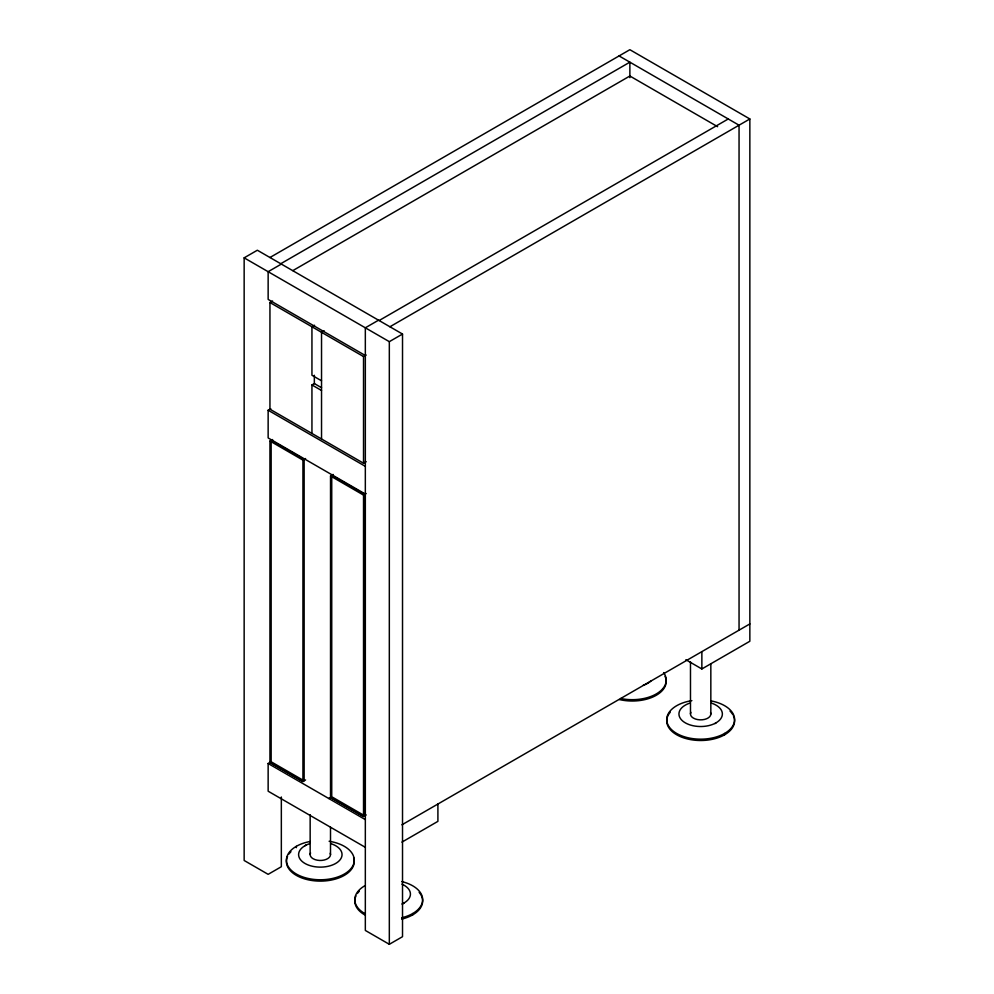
<?xml version="1.0" encoding="UTF-8"?>
<svg xmlns="http://www.w3.org/2000/svg" width="994" height="994" viewBox="0 0 994 994"><rect width="100%" height="100%" fill="white"/><g stroke="black" fill="none" stroke-linecap="round" stroke-linejoin="round"><path stroke-width="1.49" d="M304.972 845.732L305.941 844.999M403.104 903.67L404.073 902.95M715.046 723.582L716.015 722.849M281.339 797.002L281.339 866.718L268.144 874.335L244.151 860.481L244.151 257.844L257.347 250.227L402.52 334.046L402.52 936.683L389.325 944.3L365.332 930.446L365.332 327.809L378.528 320.192M269.946 257.508L629.873 49.7L749.849 118.969L749.849 641.254L701.863 668.962L685.86 659.73M280.743 263.733L629.873 62.162L629.873 77.656M281.339 264.081L268.144 271.697L268.144 299.405L365.332 355.517M292.832 270.616L629.873 76.016L717.618 126.685M366.165 461.701L363.531 463.229L269.946 409.205L269.946 302.524L272.58 301.008M314.576 325.249L311.942 326.765L311.942 375.26L321.534 380.801M324.168 330.791L321.534 332.307L321.534 438.988M379.124 320.54L728.254 118.969M389.921 326.765L749.849 118.969M365.332 494.055L268.144 437.944L268.144 410.236L270.79 408.72M311.942 433.446L311.942 384.951L314.576 383.435M269.946 302.524L363.531 356.56L366.165 355.032M244.151 257.844L389.325 341.663L402.52 334.046M269.946 441.013L302.934 460.11L302.934 781.52L269.946 762.473L269.946 441.063L272.629 439.559M302.897 460.085L305.58 458.545M363.481 495.074L366.165 493.521M365.332 847.323L268.144 791.212L268.144 763.504L270.79 761.988M302.897 781.495L305.58 779.942M328.728 798.493L331.375 796.964M363.481 816.472L366.165 814.931M401.924 824.809L749.849 623.934M401.924 842.129L437.907 821.355L437.907 804.034M619.076 55.937L739.051 125.207L739.051 630.171M321.534 387.722L314.34 383.572L314.34 375.26M311.942 384.951L321.534 390.493M268.144 410.236L365.332 466.348M269.946 762.423L302.934 781.47M330.53 797.399L363.531 816.447L363.531 495.099L330.53 476.002L333.176 474.473L330.53 476.039L330.53 797.449L363.531 816.496M268.144 763.504L365.332 819.615M724.651 733.423L724.651 734.765M710.834 663.644L710.834 714.127M701.863 651.642L701.863 668.962M690.482 661.83L690.482 713.841M412.721 913.523L412.721 914.865M389.325 341.663L389.325 944.3M363.531 356.56L363.531 463.229M330.505 827.194L330.505 854.728M310.153 814.682L310.153 854.455M296.336 846.329L296.336 847.671M710.548 712.599A10.176 5.877 0 0 1 706.659 718.737A10.176 5.877 0 0 1 695.365 718.997L693.29 718.041A10.176 5.877 0 0 1 690.892 712.325M710.859 700.882A33.933 19.594 0 0 1 727.881 731.273A33.933 19.594 0 0 1 672.578 730.578A33.933 19.594 0 0 1 691.874 700.646M733.435 715.842A33.933 19.594 0 0 1 697.328 740.406A33.933 19.594 0 0 1 670.229 712.238M730.043 711.12A33.933 19.594 0 0 1 732.802 714.624M711.518 703.131A21.719 12.537 0 0 1 717.295 722.042A21.719 12.537 0 0 1 684.021 722.042A21.719 12.537 0 0 1 689.799 703.131M665.048 676.355A33.933 19.594 0 0 1 654.636 696.16A33.933 19.594 0 0 1 619.274 699.527M663.619 672.59A33.933 19.594 0 0 1 656.785 693.638A33.933 19.594 0 0 1 620.666 698.496M651.07 680.766A21.719 12.537 0 0 1 643.118 685.351M330.219 853.212A10.176 5.877 0 0 1 326.33 859.338A10.176 5.877 0 0 1 315.023 859.611L312.961 858.642A10.176 5.877 0 0 1 310.563 852.939M329.113 841.259A33.933 19.594 0 0 1 348.397 871.191A33.933 19.594 0 0 1 293.106 871.875A33.933 19.594 0 0 1 310.128 841.496M353.603 857.698A33.933 19.594 0 0 1 319.223 881.106A33.933 19.594 0 0 1 287.552 856.455M288.981 854.02A33.933 19.594 0 0 1 290.944 851.721M331.188 843.732A21.719 12.537 0 0 1 336.954 862.655A21.719 12.537 0 0 1 303.692 862.655A21.719 12.537 0 0 1 309.469 843.732M401.713 881.566A33.933 19.594 0 0 1 422.661 899.669A33.933 19.594 0 0 1 401.713 917.773M364.723 913.523A33.933 19.594 0 0 1 364.723 885.816M419.157 892.339A33.933 19.594 0 0 1 401.713 919.102M364.723 914.865A33.933 19.594 0 0 1 355.939 895.942M357.368 893.507A33.933 19.594 0 0 1 359.331 891.208M401.936 884.138A21.719 12.537 0 0 1 401.936 904.031M304.139 459.414L271.151 440.367L271.151 761.777L304.139 780.824L304.139 459.414M364.723 494.403L331.735 475.356L331.735 796.753L364.723 815.813L364.723 494.403"/></g></svg>
